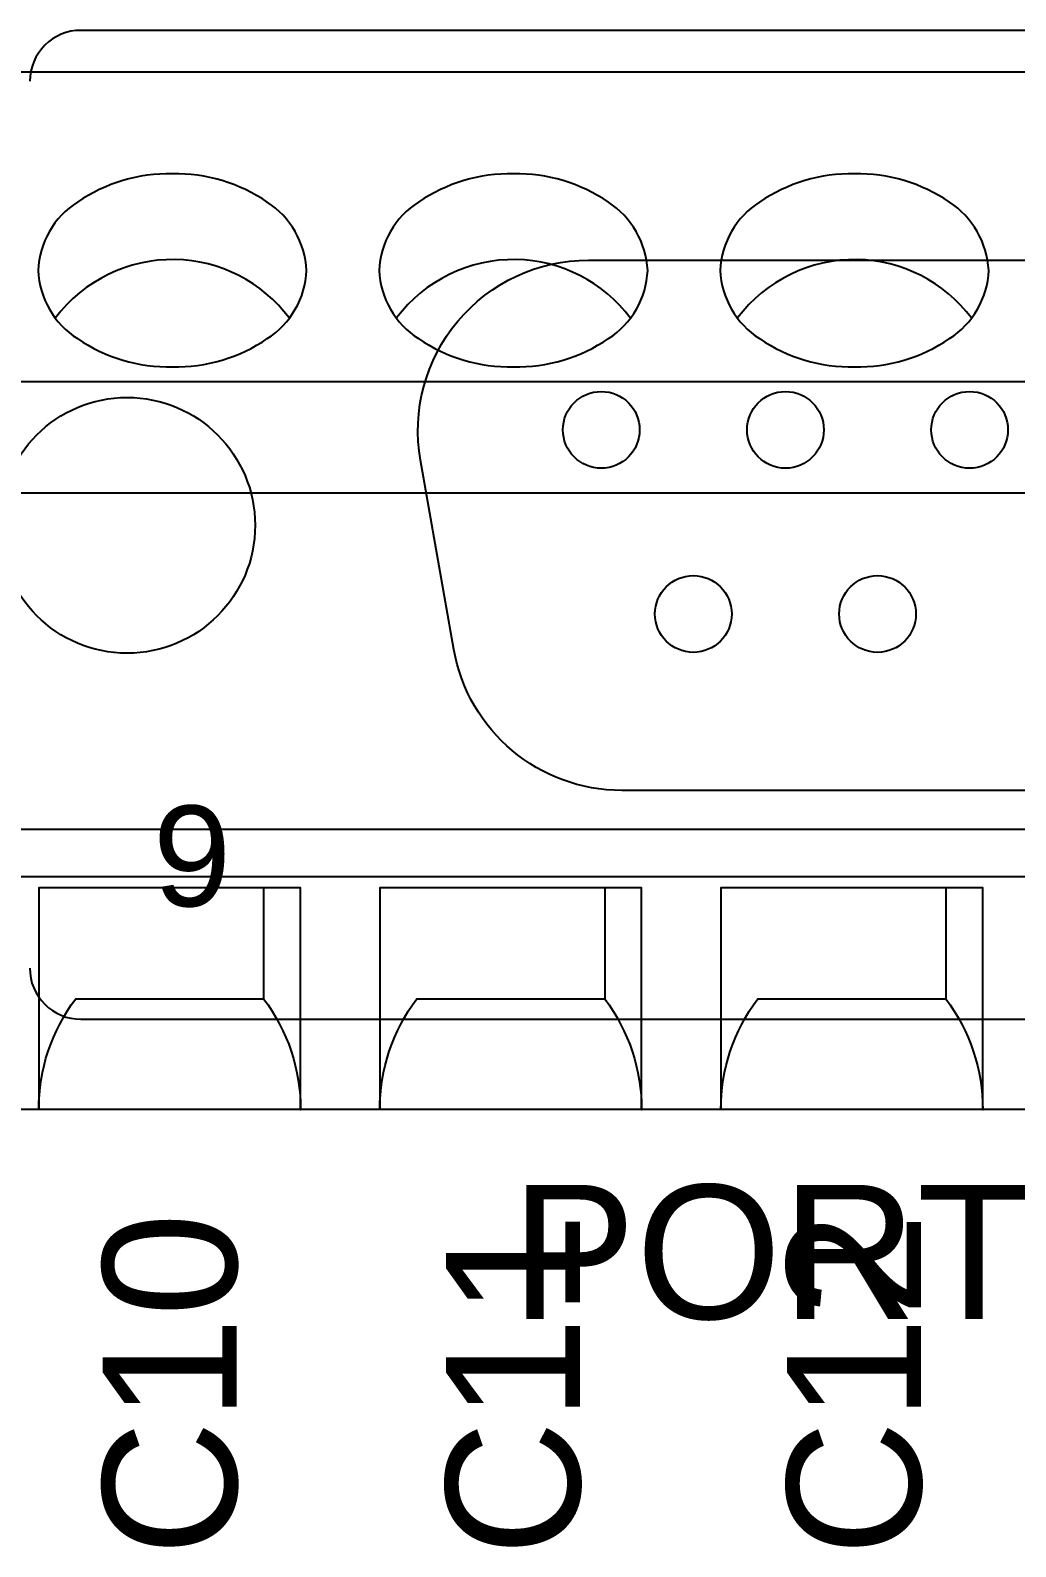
# Model space of a CAD drawing. Extents: x 0.5 to 35.5, y 0.5 to 23.5.
# Drawn here: x 32.144 to 32.721, y 9.707 to 10.596 of the extents above; entities that cross this region are included whole.
import ezdxf

# ---------------------------------------------------------------- set-up
doc = ezdxf.new("R2010")
doc.units = 0
doc.header["$MEASUREMENT"] = 0
for name, color, linetype in [('2_01__0-__EMPTY', 7, 'CONTINUOUS'), ('2_02__A0__SERIAL_COMMUNICA', 7, 'CONTINUOUS'), ('2_03__B-___3__DI___4__DO__', 7, 'CONTINUOUS'), ('2_04__1-___4__DI___4__DO__', 7, 'CONTINUOUS'), ('2_05__C-___4__DI___4__DO__', 7, 'CONTINUOUS'), ('2_06__D-___4__DI___3__DO__', 7, 'CONTINUOUS'), ('2_07__2A___8__FORM_A_DO', 7, 'CONTINUOUS'), ('2_08__2B___8__FORM_B_DO', 7, 'CONTINUOUS'), ('2_09__2C___8__DO__6__FORM_', 7, 'CONTINUOUS'), ('2_10__2D___8__DO__2__FORM_', 7, 'CONTINUOUS'), ('2_11__2G___8__DO__4__FORM_', 7, 'CONTINUOUS'), ('2_12__3-___8__DI', 7, 'CONTINUOUS'), ('2_13__4-___14__DI', 7, 'CONTINUOUS'), ('2_14__5-___8__AI', 7, 'CONTINUOUS'), ('2_15__6-___4__AI____4__AO', 7, 'CONTINUOUS')]:
    doc.layers.add(name, color=color, linetype=linetype)
doc.styles.add('ARIAL', font='arial.ttf')

msp = doc.modelspace()

# ---------------------------------------------------------------- linework, layer by layer
at = {"layer": '2_01__0-__EMPTY'}
msp.add_lwpolyline([(32.14322, 10.04593, 0.414214), (32.1731, 10.01604), (33.13833, 10.01604, 0.414214), (33.16822, 10.04593), (33.16822, 10.06104), (33.40822, 10.06104), (33.40822, 10.04593, 0.414214), (33.4381, 10.01604), (33.79583, 10.01604, 0.414973), (33.82572, 10.04593), (33.82572, 10.56616, 0.414973), (33.79583, 10.59604), (33.4381, 10.59604, 0.414214), (33.40822, 10.56616), (33.40822, 10.55104), (33.16822, 10.55104), (33.16822, 10.56616, 0.414214), (33.13833, 10.59604), (32.1731, 10.59604, 0.414214), (32.14322, 10.56616)], format="xyb", dxfattribs=at)
at = {"layer": '2_02__A0__SERIAL_COMMUNICA'}
msp.add_lwpolyline([(32.47083, 10.46122), (32.91383, 10.46122, -0.466308), (33.01231, 10.34386), (32.99274, 10.23286, -0.36397), (32.89426, 10.15022), (32.4904, 10.15022, -0.36397), (32.39192, 10.23286), (32.37235, 10.34386, -0.466308), (32.47083, 10.46122, 2.375978)], format="xyb", dxfattribs=at)
for centre, radius in [((32.20033, 10.30572), 0.075), ((32.47833, 10.36172), 0.0225), ((32.58633, 10.36172), 0.0225), ((32.69432, 10.36172), 0.0225), ((32.53232, 10.25372), 0.0225), ((32.64035, 10.25372), 0.0225)]:
    msp.add_circle(centre, radius, dxfattribs=at)
at = {"layer": '2_03__B-___3__DI___4__DO__'}
msp.add_lwpolyline([(33.52524, 10.57173), (33.52524, 9.96302), (31.92524, 9.96302), (31.92524, 10.57173)], close=True, dxfattribs=at)
for points in [[(32.2825, 10.49531, 0.154167), (32.22682, 10.5119, 0.154167), (32.17114, 10.49531, 0.244062), (32.14808, 10.45526, 0.244061), (32.17114, 10.41521, 0.154167), (32.22682, 10.39862, 0.154167), (32.2825, 10.41521, 0.24406), (32.30556, 10.45526, 0.236767)], [(32.4825, 10.49531, 0.154167), (32.42682, 10.5119, 0.154167), (32.37114, 10.49531, 0.244062), (32.34808, 10.45526, 0.244061), (32.37114, 10.41521, 0.154167), (32.42682, 10.39862, 0.154167), (32.4825, 10.41521, 0.24406), (32.50556, 10.45526, 0.236767)], [(32.6825, 10.49531, 0.154167), (32.62682, 10.5119, 0.154167), (32.57114, 10.49531, 0.244062), (32.54808, 10.45526, 0.244061), (32.57114, 10.41521, 0.154167), (32.62682, 10.39862, 0.154167), (32.6825, 10.41521, 0.24406), (32.70556, 10.45526, 0.236767)]]:
    msp.add_lwpolyline(points, format="xyb", close=True, dxfattribs=at)
for points in [[(32.29563, 10.42743, 0.005828), (32.29534, 10.42735, 0.231198), (32.22839, 10.46159, 0.240907), (32.1583, 10.42735, 0.001746), (32.15816, 10.42722)], [(32.49563, 10.42743, 0.005828), (32.49534, 10.42735, 0.231198), (32.42839, 10.46159, 0.240907), (32.3583, 10.42735, 0.001746), (32.35816, 10.42722)], [(32.69563, 10.42743, 0.005828), (32.69534, 10.42735, 0.231198), (32.62839, 10.46159, 0.240907), (32.5583, 10.42735, 0.001746), (32.55816, 10.42722)], [(32.28036, 10.09309), (32.28036, 10.02796, -0.162987), (32.30201, 9.96296), (32.30201, 10.09309), (32.14847, 10.09309), (32.14847, 9.96302, -0.162853), (32.17012, 10.02796), (32.28036, 10.02796)], [(32.48036, 10.09309), (32.48036, 10.02796, -0.162987), (32.50201, 9.96296), (32.50201, 10.09309), (32.34847, 10.09309), (32.34847, 9.96302, -0.162853), (32.37012, 10.02796), (32.48036, 10.02796)], [(32.68036, 10.09309), (32.68036, 10.02796, -0.162987), (32.70201, 9.96296), (32.70201, 10.09309), (32.54847, 10.09309), (32.54847, 9.96302, -0.162853), (32.57012, 10.02796), (32.68036, 10.02796)]]:
    msp.add_lwpolyline(points, format="xyb", dxfattribs=at)
for points in [[(31.92524, 10.39013), (33.52524, 10.39013)], [(31.92524, 10.3247), (33.52524, 10.3247)], [(31.92524, 10.1276), (33.52524, 10.1276)], [(31.92524, 10.09977), (33.52524, 10.09977)]]:
    msp.add_lwpolyline(points, dxfattribs=at)
at = {"layer": '2_04__1-___4__DI___4__DO__'}
msp.add_lwpolyline([(33.52524, 10.57173), (33.52524, 9.96302), (31.92524, 9.96302), (31.92524, 10.57173)], close=True, dxfattribs=at)
for points in [[(32.2825, 10.49531, 0.154167), (32.22682, 10.5119, 0.154167), (32.17114, 10.49531, 0.244062), (32.14808, 10.45526, 0.244061), (32.17114, 10.41521, 0.154167), (32.22682, 10.39862, 0.154167), (32.2825, 10.41521, 0.24406), (32.30556, 10.45526, 0.236767)], [(32.4825, 10.49531, 0.154167), (32.42682, 10.5119, 0.154167), (32.37114, 10.49531, 0.244062), (32.34808, 10.45526, 0.244061), (32.37114, 10.41521, 0.154167), (32.42682, 10.39862, 0.154167), (32.4825, 10.41521, 0.24406), (32.50556, 10.45526, 0.236767)], [(32.6825, 10.49531, 0.154167), (32.62682, 10.5119, 0.154167), (32.57114, 10.49531, 0.244062), (32.54808, 10.45526, 0.244061), (32.57114, 10.41521, 0.154167), (32.62682, 10.39862, 0.154167), (32.6825, 10.41521, 0.24406), (32.70556, 10.45526, 0.236767)]]:
    msp.add_lwpolyline(points, format="xyb", close=True, dxfattribs=at)
for points in [[(32.29563, 10.42743, 0.005828), (32.29534, 10.42735, 0.231198), (32.22839, 10.46159, 0.240907), (32.1583, 10.42735, 0.001746), (32.15816, 10.42722)], [(32.49563, 10.42743, 0.005828), (32.49534, 10.42735, 0.231198), (32.42839, 10.46159, 0.240907), (32.3583, 10.42735, 0.001746), (32.35816, 10.42722)], [(32.69563, 10.42743, 0.005828), (32.69534, 10.42735, 0.231198), (32.62839, 10.46159, 0.240907), (32.5583, 10.42735, 0.001746), (32.55816, 10.42722)], [(32.28036, 10.09309), (32.28036, 10.02796, -0.162987), (32.30201, 9.96296), (32.30201, 10.09309), (32.14847, 10.09309), (32.14847, 9.96302, -0.162853), (32.17012, 10.02796), (32.28036, 10.02796)], [(32.48036, 10.09309), (32.48036, 10.02796, -0.162987), (32.50201, 9.96296), (32.50201, 10.09309), (32.34847, 10.09309), (32.34847, 9.96302, -0.162853), (32.37012, 10.02796), (32.48036, 10.02796)], [(32.68036, 10.09309), (32.68036, 10.02796, -0.162987), (32.70201, 9.96296), (32.70201, 10.09309), (32.54847, 10.09309), (32.54847, 9.96302, -0.162853), (32.57012, 10.02796), (32.68036, 10.02796)]]:
    msp.add_lwpolyline(points, format="xyb", dxfattribs=at)
for points in [[(31.92524, 10.39013), (33.52524, 10.39013)], [(31.92524, 10.3247), (33.52524, 10.3247)], [(31.92524, 10.1276), (33.52524, 10.1276)], [(31.92524, 10.09977), (33.52524, 10.09977)]]:
    msp.add_lwpolyline(points, dxfattribs=at)
at = {"layer": '2_05__C-___4__DI___4__DO__'}
msp.add_lwpolyline([(33.52524, 10.57173), (33.52524, 9.96302), (31.92524, 9.96302), (31.92524, 10.57173)], close=True, dxfattribs=at)
for points in [[(32.2825, 10.49531, 0.154167), (32.22682, 10.5119, 0.154167), (32.17114, 10.49531, 0.244062), (32.14808, 10.45526, 0.244061), (32.17114, 10.41521, 0.154167), (32.22682, 10.39862, 0.154167), (32.2825, 10.41521, 0.24406), (32.30556, 10.45526, 0.236767)], [(32.4825, 10.49531, 0.154167), (32.42682, 10.5119, 0.154167), (32.37114, 10.49531, 0.244062), (32.34808, 10.45526, 0.244061), (32.37114, 10.41521, 0.154167), (32.42682, 10.39862, 0.154167), (32.4825, 10.41521, 0.24406), (32.50556, 10.45526, 0.236767)], [(32.6825, 10.49531, 0.154167), (32.62682, 10.5119, 0.154167), (32.57114, 10.49531, 0.244062), (32.54808, 10.45526, 0.244061), (32.57114, 10.41521, 0.154167), (32.62682, 10.39862, 0.154167), (32.6825, 10.41521, 0.24406), (32.70556, 10.45526, 0.236767)]]:
    msp.add_lwpolyline(points, format="xyb", close=True, dxfattribs=at)
for points in [[(32.29563, 10.42743, 0.005828), (32.29534, 10.42735, 0.231198), (32.22839, 10.46159, 0.240907), (32.1583, 10.42735, 0.001746), (32.15816, 10.42722)], [(32.49563, 10.42743, 0.005828), (32.49534, 10.42735, 0.231198), (32.42839, 10.46159, 0.240907), (32.3583, 10.42735, 0.001746), (32.35816, 10.42722)], [(32.69563, 10.42743, 0.005828), (32.69534, 10.42735, 0.231198), (32.62839, 10.46159, 0.240907), (32.5583, 10.42735, 0.001746), (32.55816, 10.42722)], [(32.28036, 10.09309), (32.28036, 10.02796, -0.162987), (32.30201, 9.96296), (32.30201, 10.09309), (32.14847, 10.09309), (32.14847, 9.96302, -0.162853), (32.17012, 10.02796), (32.28036, 10.02796)], [(32.48036, 10.09309), (32.48036, 10.02796, -0.162987), (32.50201, 9.96296), (32.50201, 10.09309), (32.34847, 10.09309), (32.34847, 9.96302, -0.162853), (32.37012, 10.02796), (32.48036, 10.02796)], [(32.68036, 10.09309), (32.68036, 10.02796, -0.162987), (32.70201, 9.96296), (32.70201, 10.09309), (32.54847, 10.09309), (32.54847, 9.96302, -0.162853), (32.57012, 10.02796), (32.68036, 10.02796)]]:
    msp.add_lwpolyline(points, format="xyb", dxfattribs=at)
for points in [[(31.92524, 10.39013), (33.52524, 10.39013)], [(31.92524, 10.3247), (33.52524, 10.3247)], [(31.92524, 10.1276), (33.52524, 10.1276)], [(31.92524, 10.09977), (33.52524, 10.09977)]]:
    msp.add_lwpolyline(points, dxfattribs=at)
at = {"layer": '2_06__D-___4__DI___3__DO__'}
msp.add_lwpolyline([(33.52524, 10.57173), (33.52524, 9.96302), (31.92524, 9.96302), (31.92524, 10.57173)], close=True, dxfattribs=at)
for points in [[(32.2825, 10.49531, 0.154167), (32.22682, 10.5119, 0.154167), (32.17114, 10.49531, 0.244062), (32.14808, 10.45526, 0.244061), (32.17114, 10.41521, 0.154167), (32.22682, 10.39862, 0.154167), (32.2825, 10.41521, 0.24406), (32.30556, 10.45526, 0.236767)], [(32.4825, 10.49531, 0.154167), (32.42682, 10.5119, 0.154167), (32.37114, 10.49531, 0.244062), (32.34808, 10.45526, 0.244061), (32.37114, 10.41521, 0.154167), (32.42682, 10.39862, 0.154167), (32.4825, 10.41521, 0.24406), (32.50556, 10.45526, 0.236767)], [(32.6825, 10.49531, 0.154167), (32.62682, 10.5119, 0.154167), (32.57114, 10.49531, 0.244062), (32.54808, 10.45526, 0.244061), (32.57114, 10.41521, 0.154167), (32.62682, 10.39862, 0.154167), (32.6825, 10.41521, 0.24406), (32.70556, 10.45526, 0.236767)]]:
    msp.add_lwpolyline(points, format="xyb", close=True, dxfattribs=at)
for points in [[(32.29563, 10.42743, 0.005828), (32.29534, 10.42735, 0.231198), (32.22839, 10.46159, 0.240907), (32.1583, 10.42735, 0.001746), (32.15816, 10.42722)], [(32.49563, 10.42743, 0.005828), (32.49534, 10.42735, 0.231198), (32.42839, 10.46159, 0.240907), (32.3583, 10.42735, 0.001746), (32.35816, 10.42722)], [(32.69563, 10.42743, 0.005828), (32.69534, 10.42735, 0.231198), (32.62839, 10.46159, 0.240907), (32.5583, 10.42735, 0.001746), (32.55816, 10.42722)], [(32.28036, 10.09309), (32.28036, 10.02796, -0.162987), (32.30201, 9.96296), (32.30201, 10.09309), (32.14847, 10.09309), (32.14847, 9.96302, -0.162853), (32.17012, 10.02796), (32.28036, 10.02796)], [(32.48036, 10.09309), (32.48036, 10.02796, -0.162987), (32.50201, 9.96296), (32.50201, 10.09309), (32.34847, 10.09309), (32.34847, 9.96302, -0.162853), (32.37012, 10.02796), (32.48036, 10.02796)], [(32.68036, 10.09309), (32.68036, 10.02796, -0.162987), (32.70201, 9.96296), (32.70201, 10.09309), (32.54847, 10.09309), (32.54847, 9.96302, -0.162853), (32.57012, 10.02796), (32.68036, 10.02796)]]:
    msp.add_lwpolyline(points, format="xyb", dxfattribs=at)
for points in [[(31.92524, 10.39013), (33.52524, 10.39013)], [(31.92524, 10.3247), (33.52524, 10.3247)], [(31.92524, 10.1276), (33.52524, 10.1276)], [(31.92524, 10.09977), (33.52524, 10.09977)]]:
    msp.add_lwpolyline(points, dxfattribs=at)
at = {"layer": '2_07__2A___8__FORM_A_DO'}
msp.add_lwpolyline([(33.52524, 10.57173), (33.52524, 9.96302), (31.92524, 9.96302), (31.92524, 10.57173)], close=True, dxfattribs=at)
for points in [[(32.2825, 10.49531, 0.154167), (32.22682, 10.5119, 0.154167), (32.17114, 10.49531, 0.244062), (32.14808, 10.45526, 0.244061), (32.17114, 10.41521, 0.154167), (32.22682, 10.39862, 0.154167), (32.2825, 10.41521, 0.24406), (32.30556, 10.45526, 0.236767)], [(32.4825, 10.49531, 0.154167), (32.42682, 10.5119, 0.154167), (32.37114, 10.49531, 0.244062), (32.34808, 10.45526, 0.244061), (32.37114, 10.41521, 0.154167), (32.42682, 10.39862, 0.154167), (32.4825, 10.41521, 0.24406), (32.50556, 10.45526, 0.236767)], [(32.6825, 10.49531, 0.154167), (32.62682, 10.5119, 0.154167), (32.57114, 10.49531, 0.244062), (32.54808, 10.45526, 0.244061), (32.57114, 10.41521, 0.154167), (32.62682, 10.39862, 0.154167), (32.6825, 10.41521, 0.24406), (32.70556, 10.45526, 0.236767)]]:
    msp.add_lwpolyline(points, format="xyb", close=True, dxfattribs=at)
for points in [[(32.29563, 10.42743, 0.005828), (32.29534, 10.42735, 0.231198), (32.22839, 10.46159, 0.240907), (32.1583, 10.42735, 0.001746), (32.15816, 10.42722)], [(32.49563, 10.42743, 0.005828), (32.49534, 10.42735, 0.231198), (32.42839, 10.46159, 0.240907), (32.3583, 10.42735, 0.001746), (32.35816, 10.42722)], [(32.69563, 10.42743, 0.005828), (32.69534, 10.42735, 0.231198), (32.62839, 10.46159, 0.240907), (32.5583, 10.42735, 0.001746), (32.55816, 10.42722)], [(32.28036, 10.09309), (32.28036, 10.02796, -0.162987), (32.30201, 9.96296), (32.30201, 10.09309), (32.14847, 10.09309), (32.14847, 9.96302, -0.162853), (32.17012, 10.02796), (32.28036, 10.02796)], [(32.48036, 10.09309), (32.48036, 10.02796, -0.162987), (32.50201, 9.96296), (32.50201, 10.09309), (32.34847, 10.09309), (32.34847, 9.96302, -0.162853), (32.37012, 10.02796), (32.48036, 10.02796)], [(32.68036, 10.09309), (32.68036, 10.02796, -0.162987), (32.70201, 9.96296), (32.70201, 10.09309), (32.54847, 10.09309), (32.54847, 9.96302, -0.162853), (32.57012, 10.02796), (32.68036, 10.02796)]]:
    msp.add_lwpolyline(points, format="xyb", dxfattribs=at)
for points in [[(31.92524, 10.39013), (33.52524, 10.39013)], [(31.92524, 10.3247), (33.52524, 10.3247)], [(31.92524, 10.1276), (33.52524, 10.1276)], [(31.92524, 10.09977), (33.52524, 10.09977)]]:
    msp.add_lwpolyline(points, dxfattribs=at)
at = {"layer": '2_08__2B___8__FORM_B_DO'}
msp.add_lwpolyline([(33.52524, 10.57173), (33.52524, 9.96302), (31.92524, 9.96302), (31.92524, 10.57173)], close=True, dxfattribs=at)
for points in [[(32.2825, 10.49531, 0.154167), (32.22682, 10.5119, 0.154167), (32.17114, 10.49531, 0.244062), (32.14808, 10.45526, 0.244061), (32.17114, 10.41521, 0.154167), (32.22682, 10.39862, 0.154167), (32.2825, 10.41521, 0.24406), (32.30556, 10.45526, 0.236767)], [(32.4825, 10.49531, 0.154167), (32.42682, 10.5119, 0.154167), (32.37114, 10.49531, 0.244062), (32.34808, 10.45526, 0.244061), (32.37114, 10.41521, 0.154167), (32.42682, 10.39862, 0.154167), (32.4825, 10.41521, 0.24406), (32.50556, 10.45526, 0.236767)], [(32.6825, 10.49531, 0.154167), (32.62682, 10.5119, 0.154167), (32.57114, 10.49531, 0.244062), (32.54808, 10.45526, 0.244061), (32.57114, 10.41521, 0.154167), (32.62682, 10.39862, 0.154167), (32.6825, 10.41521, 0.24406), (32.70556, 10.45526, 0.236767)]]:
    msp.add_lwpolyline(points, format="xyb", close=True, dxfattribs=at)
for points in [[(32.29563, 10.42743, 0.005828), (32.29534, 10.42735, 0.231198), (32.22839, 10.46159, 0.240907), (32.1583, 10.42735, 0.001746), (32.15816, 10.42722)], [(32.49563, 10.42743, 0.005828), (32.49534, 10.42735, 0.231198), (32.42839, 10.46159, 0.240907), (32.3583, 10.42735, 0.001746), (32.35816, 10.42722)], [(32.69563, 10.42743, 0.005828), (32.69534, 10.42735, 0.231198), (32.62839, 10.46159, 0.240907), (32.5583, 10.42735, 0.001746), (32.55816, 10.42722)], [(32.28036, 10.09309), (32.28036, 10.02796, -0.162987), (32.30201, 9.96296), (32.30201, 10.09309), (32.14847, 10.09309), (32.14847, 9.96302, -0.162853), (32.17012, 10.02796), (32.28036, 10.02796)], [(32.48036, 10.09309), (32.48036, 10.02796, -0.162987), (32.50201, 9.96296), (32.50201, 10.09309), (32.34847, 10.09309), (32.34847, 9.96302, -0.162853), (32.37012, 10.02796), (32.48036, 10.02796)], [(32.68036, 10.09309), (32.68036, 10.02796, -0.162987), (32.70201, 9.96296), (32.70201, 10.09309), (32.54847, 10.09309), (32.54847, 9.96302, -0.162853), (32.57012, 10.02796), (32.68036, 10.02796)]]:
    msp.add_lwpolyline(points, format="xyb", dxfattribs=at)
for points in [[(31.92524, 10.39013), (33.52524, 10.39013)], [(31.92524, 10.3247), (33.52524, 10.3247)], [(31.92524, 10.1276), (33.52524, 10.1276)], [(31.92524, 10.09977), (33.52524, 10.09977)]]:
    msp.add_lwpolyline(points, dxfattribs=at)
at = {"layer": '2_09__2C___8__DO__6__FORM_'}
msp.add_lwpolyline([(33.52524, 10.57173), (33.52524, 9.96302), (31.92524, 9.96302), (31.92524, 10.57173)], close=True, dxfattribs=at)
for points in [[(32.2825, 10.49531, 0.154167), (32.22682, 10.5119, 0.154167), (32.17114, 10.49531, 0.244062), (32.14808, 10.45526, 0.244061), (32.17114, 10.41521, 0.154167), (32.22682, 10.39862, 0.154167), (32.2825, 10.41521, 0.24406), (32.30556, 10.45526, 0.236767)], [(32.4825, 10.49531, 0.154167), (32.42682, 10.5119, 0.154167), (32.37114, 10.49531, 0.244062), (32.34808, 10.45526, 0.244061), (32.37114, 10.41521, 0.154167), (32.42682, 10.39862, 0.154167), (32.4825, 10.41521, 0.24406), (32.50556, 10.45526, 0.236767)], [(32.6825, 10.49531, 0.154167), (32.62682, 10.5119, 0.154167), (32.57114, 10.49531, 0.244062), (32.54808, 10.45526, 0.244061), (32.57114, 10.41521, 0.154167), (32.62682, 10.39862, 0.154167), (32.6825, 10.41521, 0.24406), (32.70556, 10.45526, 0.236767)]]:
    msp.add_lwpolyline(points, format="xyb", close=True, dxfattribs=at)
for points in [[(32.29563, 10.42743, 0.005828), (32.29534, 10.42735, 0.231198), (32.22839, 10.46159, 0.240907), (32.1583, 10.42735, 0.001746), (32.15816, 10.42722)], [(32.49563, 10.42743, 0.005828), (32.49534, 10.42735, 0.231198), (32.42839, 10.46159, 0.240907), (32.3583, 10.42735, 0.001746), (32.35816, 10.42722)], [(32.69563, 10.42743, 0.005828), (32.69534, 10.42735, 0.231198), (32.62839, 10.46159, 0.240907), (32.5583, 10.42735, 0.001746), (32.55816, 10.42722)], [(32.28036, 10.09309), (32.28036, 10.02796, -0.162987), (32.30201, 9.96296), (32.30201, 10.09309), (32.14847, 10.09309), (32.14847, 9.96302, -0.162853), (32.17012, 10.02796), (32.28036, 10.02796)], [(32.48036, 10.09309), (32.48036, 10.02796, -0.162987), (32.50201, 9.96296), (32.50201, 10.09309), (32.34847, 10.09309), (32.34847, 9.96302, -0.162853), (32.37012, 10.02796), (32.48036, 10.02796)], [(32.68036, 10.09309), (32.68036, 10.02796, -0.162987), (32.70201, 9.96296), (32.70201, 10.09309), (32.54847, 10.09309), (32.54847, 9.96302, -0.162853), (32.57012, 10.02796), (32.68036, 10.02796)]]:
    msp.add_lwpolyline(points, format="xyb", dxfattribs=at)
for points in [[(31.92524, 10.39013), (33.52524, 10.39013)], [(31.92524, 10.3247), (33.52524, 10.3247)], [(31.92524, 10.1276), (33.52524, 10.1276)], [(31.92524, 10.09977), (33.52524, 10.09977)]]:
    msp.add_lwpolyline(points, dxfattribs=at)
at = {"layer": '2_10__2D___8__DO__2__FORM_'}
msp.add_lwpolyline([(33.52524, 10.57173), (33.52524, 9.96302), (31.92524, 9.96302), (31.92524, 10.57173)], close=True, dxfattribs=at)
for points in [[(32.2825, 10.49531, 0.154167), (32.22682, 10.5119, 0.154167), (32.17114, 10.49531, 0.244062), (32.14808, 10.45526, 0.244061), (32.17114, 10.41521, 0.154167), (32.22682, 10.39862, 0.154167), (32.2825, 10.41521, 0.24406), (32.30556, 10.45526, 0.236767)], [(32.4825, 10.49531, 0.154167), (32.42682, 10.5119, 0.154167), (32.37114, 10.49531, 0.244062), (32.34808, 10.45526, 0.244061), (32.37114, 10.41521, 0.154167), (32.42682, 10.39862, 0.154167), (32.4825, 10.41521, 0.24406), (32.50556, 10.45526, 0.236767)], [(32.6825, 10.49531, 0.154167), (32.62682, 10.5119, 0.154167), (32.57114, 10.49531, 0.244062), (32.54808, 10.45526, 0.244061), (32.57114, 10.41521, 0.154167), (32.62682, 10.39862, 0.154167), (32.6825, 10.41521, 0.24406), (32.70556, 10.45526, 0.236767)]]:
    msp.add_lwpolyline(points, format="xyb", close=True, dxfattribs=at)
for points in [[(32.29563, 10.42743, 0.005828), (32.29534, 10.42735, 0.231198), (32.22839, 10.46159, 0.240907), (32.1583, 10.42735, 0.001746), (32.15816, 10.42722)], [(32.49563, 10.42743, 0.005828), (32.49534, 10.42735, 0.231198), (32.42839, 10.46159, 0.240907), (32.3583, 10.42735, 0.001746), (32.35816, 10.42722)], [(32.69563, 10.42743, 0.005828), (32.69534, 10.42735, 0.231198), (32.62839, 10.46159, 0.240907), (32.5583, 10.42735, 0.001746), (32.55816, 10.42722)], [(32.28036, 10.09309), (32.28036, 10.02796, -0.162987), (32.30201, 9.96296), (32.30201, 10.09309), (32.14847, 10.09309), (32.14847, 9.96302, -0.162853), (32.17012, 10.02796), (32.28036, 10.02796)], [(32.48036, 10.09309), (32.48036, 10.02796, -0.162987), (32.50201, 9.96296), (32.50201, 10.09309), (32.34847, 10.09309), (32.34847, 9.96302, -0.162853), (32.37012, 10.02796), (32.48036, 10.02796)], [(32.68036, 10.09309), (32.68036, 10.02796, -0.162987), (32.70201, 9.96296), (32.70201, 10.09309), (32.54847, 10.09309), (32.54847, 9.96302, -0.162853), (32.57012, 10.02796), (32.68036, 10.02796)]]:
    msp.add_lwpolyline(points, format="xyb", dxfattribs=at)
for points in [[(31.92524, 10.39013), (33.52524, 10.39013)], [(31.92524, 10.3247), (33.52524, 10.3247)], [(31.92524, 10.1276), (33.52524, 10.1276)], [(31.92524, 10.09977), (33.52524, 10.09977)]]:
    msp.add_lwpolyline(points, dxfattribs=at)
at = {"layer": '2_11__2G___8__DO__4__FORM_'}
msp.add_lwpolyline([(33.52524, 10.57173), (33.52524, 9.96302), (31.92524, 9.96302), (31.92524, 10.57173)], close=True, dxfattribs=at)
for points in [[(32.2825, 10.49531, 0.154167), (32.22682, 10.5119, 0.154167), (32.17114, 10.49531, 0.244062), (32.14808, 10.45526, 0.244061), (32.17114, 10.41521, 0.154167), (32.22682, 10.39862, 0.154167), (32.2825, 10.41521, 0.24406), (32.30556, 10.45526, 0.236767)], [(32.4825, 10.49531, 0.154167), (32.42682, 10.5119, 0.154167), (32.37114, 10.49531, 0.244062), (32.34808, 10.45526, 0.244061), (32.37114, 10.41521, 0.154167), (32.42682, 10.39862, 0.154167), (32.4825, 10.41521, 0.24406), (32.50556, 10.45526, 0.236767)], [(32.6825, 10.49531, 0.154167), (32.62682, 10.5119, 0.154167), (32.57114, 10.49531, 0.244062), (32.54808, 10.45526, 0.244061), (32.57114, 10.41521, 0.154167), (32.62682, 10.39862, 0.154167), (32.6825, 10.41521, 0.24406), (32.70556, 10.45526, 0.236767)]]:
    msp.add_lwpolyline(points, format="xyb", close=True, dxfattribs=at)
for points in [[(32.29563, 10.42743, 0.005828), (32.29534, 10.42735, 0.231198), (32.22839, 10.46159, 0.240907), (32.1583, 10.42735, 0.001746), (32.15816, 10.42722)], [(32.49563, 10.42743, 0.005828), (32.49534, 10.42735, 0.231198), (32.42839, 10.46159, 0.240907), (32.3583, 10.42735, 0.001746), (32.35816, 10.42722)], [(32.69563, 10.42743, 0.005828), (32.69534, 10.42735, 0.231198), (32.62839, 10.46159, 0.240907), (32.5583, 10.42735, 0.001746), (32.55816, 10.42722)], [(32.28036, 10.09309), (32.28036, 10.02796, -0.162987), (32.30201, 9.96296), (32.30201, 10.09309), (32.14847, 10.09309), (32.14847, 9.96302, -0.162853), (32.17012, 10.02796), (32.28036, 10.02796)], [(32.48036, 10.09309), (32.48036, 10.02796, -0.162987), (32.50201, 9.96296), (32.50201, 10.09309), (32.34847, 10.09309), (32.34847, 9.96302, -0.162853), (32.37012, 10.02796), (32.48036, 10.02796)], [(32.68036, 10.09309), (32.68036, 10.02796, -0.162987), (32.70201, 9.96296), (32.70201, 10.09309), (32.54847, 10.09309), (32.54847, 9.96302, -0.162853), (32.57012, 10.02796), (32.68036, 10.02796)]]:
    msp.add_lwpolyline(points, format="xyb", dxfattribs=at)
for points in [[(31.92524, 10.39013), (33.52524, 10.39013)], [(31.92524, 10.3247), (33.52524, 10.3247)], [(31.92524, 10.1276), (33.52524, 10.1276)], [(31.92524, 10.09977), (33.52524, 10.09977)]]:
    msp.add_lwpolyline(points, dxfattribs=at)
at = {"layer": '2_12__3-___8__DI'}
msp.add_lwpolyline([(33.52524, 10.57173), (33.52524, 9.96302), (31.92524, 9.96302), (31.92524, 10.57173)], close=True, dxfattribs=at)
for points in [[(32.2825, 10.49531, 0.154167), (32.22682, 10.5119, 0.154167), (32.17114, 10.49531, 0.244062), (32.14808, 10.45526, 0.244061), (32.17114, 10.41521, 0.154167), (32.22682, 10.39862, 0.154167), (32.2825, 10.41521, 0.24406), (32.30556, 10.45526, 0.236767)], [(32.4825, 10.49531, 0.154167), (32.42682, 10.5119, 0.154167), (32.37114, 10.49531, 0.244062), (32.34808, 10.45526, 0.244061), (32.37114, 10.41521, 0.154167), (32.42682, 10.39862, 0.154167), (32.4825, 10.41521, 0.24406), (32.50556, 10.45526, 0.236767)], [(32.6825, 10.49531, 0.154167), (32.62682, 10.5119, 0.154167), (32.57114, 10.49531, 0.244062), (32.54808, 10.45526, 0.244061), (32.57114, 10.41521, 0.154167), (32.62682, 10.39862, 0.154167), (32.6825, 10.41521, 0.24406), (32.70556, 10.45526, 0.236767)]]:
    msp.add_lwpolyline(points, format="xyb", close=True, dxfattribs=at)
for points in [[(32.29563, 10.42743, 0.005828), (32.29534, 10.42735, 0.231198), (32.22839, 10.46159, 0.240907), (32.1583, 10.42735, 0.001746), (32.15816, 10.42722)], [(32.49563, 10.42743, 0.005828), (32.49534, 10.42735, 0.231198), (32.42839, 10.46159, 0.240907), (32.3583, 10.42735, 0.001746), (32.35816, 10.42722)], [(32.69563, 10.42743, 0.005828), (32.69534, 10.42735, 0.231198), (32.62839, 10.46159, 0.240907), (32.5583, 10.42735, 0.001746), (32.55816, 10.42722)], [(32.28036, 10.09309), (32.28036, 10.02796, -0.162987), (32.30201, 9.96296), (32.30201, 10.09309), (32.14847, 10.09309), (32.14847, 9.96302, -0.162853), (32.17012, 10.02796), (32.28036, 10.02796)], [(32.48036, 10.09309), (32.48036, 10.02796, -0.162987), (32.50201, 9.96296), (32.50201, 10.09309), (32.34847, 10.09309), (32.34847, 9.96302, -0.162853), (32.37012, 10.02796), (32.48036, 10.02796)], [(32.68036, 10.09309), (32.68036, 10.02796, -0.162987), (32.70201, 9.96296), (32.70201, 10.09309), (32.54847, 10.09309), (32.54847, 9.96302, -0.162853), (32.57012, 10.02796), (32.68036, 10.02796)]]:
    msp.add_lwpolyline(points, format="xyb", dxfattribs=at)
for points in [[(31.92524, 10.39013), (33.52524, 10.39013)], [(31.92524, 10.3247), (33.52524, 10.3247)], [(31.92524, 10.1276), (33.52524, 10.1276)], [(31.92524, 10.09977), (33.52524, 10.09977)]]:
    msp.add_lwpolyline(points, dxfattribs=at)
at = {"layer": '2_13__4-___14__DI'}
msp.add_lwpolyline([(33.52524, 10.57173), (33.52524, 9.96302), (31.92524, 9.96302), (31.92524, 10.57173)], close=True, dxfattribs=at)
for points in [[(32.2825, 10.49531, 0.154167), (32.22682, 10.5119, 0.154167), (32.17114, 10.49531, 0.244062), (32.14808, 10.45526, 0.244061), (32.17114, 10.41521, 0.154167), (32.22682, 10.39862, 0.154167), (32.2825, 10.41521, 0.24406), (32.30556, 10.45526, 0.236767)], [(32.4825, 10.49531, 0.154167), (32.42682, 10.5119, 0.154167), (32.37114, 10.49531, 0.244062), (32.34808, 10.45526, 0.244061), (32.37114, 10.41521, 0.154167), (32.42682, 10.39862, 0.154167), (32.4825, 10.41521, 0.24406), (32.50556, 10.45526, 0.236767)], [(32.6825, 10.49531, 0.154167), (32.62682, 10.5119, 0.154167), (32.57114, 10.49531, 0.244062), (32.54808, 10.45526, 0.244061), (32.57114, 10.41521, 0.154167), (32.62682, 10.39862, 0.154167), (32.6825, 10.41521, 0.24406), (32.70556, 10.45526, 0.236767)]]:
    msp.add_lwpolyline(points, format="xyb", close=True, dxfattribs=at)
for points in [[(32.29563, 10.42743, 0.005828), (32.29534, 10.42735, 0.231198), (32.22839, 10.46159, 0.240907), (32.1583, 10.42735, 0.001746), (32.15816, 10.42722)], [(32.49563, 10.42743, 0.005828), (32.49534, 10.42735, 0.231198), (32.42839, 10.46159, 0.240907), (32.3583, 10.42735, 0.001746), (32.35816, 10.42722)], [(32.69563, 10.42743, 0.005828), (32.69534, 10.42735, 0.231198), (32.62839, 10.46159, 0.240907), (32.5583, 10.42735, 0.001746), (32.55816, 10.42722)], [(32.28036, 10.09309), (32.28036, 10.02796, -0.162987), (32.30201, 9.96296), (32.30201, 10.09309), (32.14847, 10.09309), (32.14847, 9.96302, -0.162853), (32.17012, 10.02796), (32.28036, 10.02796)], [(32.48036, 10.09309), (32.48036, 10.02796, -0.162987), (32.50201, 9.96296), (32.50201, 10.09309), (32.34847, 10.09309), (32.34847, 9.96302, -0.162853), (32.37012, 10.02796), (32.48036, 10.02796)], [(32.68036, 10.09309), (32.68036, 10.02796, -0.162987), (32.70201, 9.96296), (32.70201, 10.09309), (32.54847, 10.09309), (32.54847, 9.96302, -0.162853), (32.57012, 10.02796), (32.68036, 10.02796)]]:
    msp.add_lwpolyline(points, format="xyb", dxfattribs=at)
for points in [[(31.92524, 10.39013), (33.52524, 10.39013)], [(31.92524, 10.3247), (33.52524, 10.3247)], [(31.92524, 10.1276), (33.52524, 10.1276)], [(31.92524, 10.09977), (33.52524, 10.09977)]]:
    msp.add_lwpolyline(points, dxfattribs=at)
at = {"layer": '2_14__5-___8__AI'}
msp.add_lwpolyline([(33.52524, 10.57173), (33.52524, 9.96302), (31.92524, 9.96302), (31.92524, 10.57173)], close=True, dxfattribs=at)
for points in [[(32.2825, 10.49531, 0.154167), (32.22682, 10.5119, 0.154167), (32.17114, 10.49531, 0.244062), (32.14808, 10.45526, 0.244061), (32.17114, 10.41521, 0.154167), (32.22682, 10.39862, 0.154167), (32.2825, 10.41521, 0.24406), (32.30556, 10.45526, 0.236767)], [(32.4825, 10.49531, 0.154167), (32.42682, 10.5119, 0.154167), (32.37114, 10.49531, 0.244062), (32.34808, 10.45526, 0.244061), (32.37114, 10.41521, 0.154167), (32.42682, 10.39862, 0.154167), (32.4825, 10.41521, 0.24406), (32.50556, 10.45526, 0.236767)], [(32.6825, 10.49531, 0.154167), (32.62682, 10.5119, 0.154167), (32.57114, 10.49531, 0.244062), (32.54808, 10.45526, 0.244061), (32.57114, 10.41521, 0.154167), (32.62682, 10.39862, 0.154167), (32.6825, 10.41521, 0.24406), (32.70556, 10.45526, 0.236767)]]:
    msp.add_lwpolyline(points, format="xyb", close=True, dxfattribs=at)
for points in [[(32.29563, 10.42743, 0.005828), (32.29534, 10.42735, 0.231198), (32.22839, 10.46159, 0.240907), (32.1583, 10.42735, 0.001746), (32.15816, 10.42722)], [(32.49563, 10.42743, 0.005828), (32.49534, 10.42735, 0.231198), (32.42839, 10.46159, 0.240907), (32.3583, 10.42735, 0.001746), (32.35816, 10.42722)], [(32.69563, 10.42743, 0.005828), (32.69534, 10.42735, 0.231198), (32.62839, 10.46159, 0.240907), (32.5583, 10.42735, 0.001746), (32.55816, 10.42722)], [(32.28036, 10.09309), (32.28036, 10.02796, -0.162987), (32.30201, 9.96296), (32.30201, 10.09309), (32.14847, 10.09309), (32.14847, 9.96302, -0.162853), (32.17012, 10.02796), (32.28036, 10.02796)], [(32.48036, 10.09309), (32.48036, 10.02796, -0.162987), (32.50201, 9.96296), (32.50201, 10.09309), (32.34847, 10.09309), (32.34847, 9.96302, -0.162853), (32.37012, 10.02796), (32.48036, 10.02796)], [(32.68036, 10.09309), (32.68036, 10.02796, -0.162987), (32.70201, 9.96296), (32.70201, 10.09309), (32.54847, 10.09309), (32.54847, 9.96302, -0.162853), (32.57012, 10.02796), (32.68036, 10.02796)]]:
    msp.add_lwpolyline(points, format="xyb", dxfattribs=at)
for points in [[(31.92524, 10.39013), (33.52524, 10.39013)], [(31.92524, 10.3247), (33.52524, 10.3247)], [(31.92524, 10.1276), (33.52524, 10.1276)], [(31.92524, 10.09977), (33.52524, 10.09977)]]:
    msp.add_lwpolyline(points, dxfattribs=at)
at = {"layer": '2_15__6-___4__AI____4__AO'}
msp.add_lwpolyline([(33.52524, 10.57173), (33.52524, 9.96302), (31.92524, 9.96302), (31.92524, 10.57173)], close=True, dxfattribs=at)
for points in [[(32.2825, 10.49531, 0.154167), (32.22682, 10.5119, 0.154167), (32.17114, 10.49531, 0.244062), (32.14808, 10.45526, 0.244061), (32.17114, 10.41521, 0.154167), (32.22682, 10.39862, 0.154167), (32.2825, 10.41521, 0.24406), (32.30556, 10.45526, 0.236767)], [(32.4825, 10.49531, 0.154167), (32.42682, 10.5119, 0.154167), (32.37114, 10.49531, 0.244062), (32.34808, 10.45526, 0.244061), (32.37114, 10.41521, 0.154167), (32.42682, 10.39862, 0.154167), (32.4825, 10.41521, 0.24406), (32.50556, 10.45526, 0.236767)], [(32.6825, 10.49531, 0.154167), (32.62682, 10.5119, 0.154167), (32.57114, 10.49531, 0.244062), (32.54808, 10.45526, 0.244061), (32.57114, 10.41521, 0.154167), (32.62682, 10.39862, 0.154167), (32.6825, 10.41521, 0.24406), (32.70556, 10.45526, 0.236767)]]:
    msp.add_lwpolyline(points, format="xyb", close=True, dxfattribs=at)
for points in [[(32.29563, 10.42743, 0.005828), (32.29534, 10.42735, 0.231198), (32.22839, 10.46159, 0.240907), (32.1583, 10.42735, 0.001746), (32.15816, 10.42722)], [(32.49563, 10.42743, 0.005828), (32.49534, 10.42735, 0.231198), (32.42839, 10.46159, 0.240907), (32.3583, 10.42735, 0.001746), (32.35816, 10.42722)], [(32.69563, 10.42743, 0.005828), (32.69534, 10.42735, 0.231198), (32.62839, 10.46159, 0.240907), (32.5583, 10.42735, 0.001746), (32.55816, 10.42722)], [(32.28036, 10.09309), (32.28036, 10.02796, -0.162987), (32.30201, 9.96296), (32.30201, 10.09309), (32.14847, 10.09309), (32.14847, 9.96302, -0.162853), (32.17012, 10.02796), (32.28036, 10.02796)], [(32.48036, 10.09309), (32.48036, 10.02796, -0.162987), (32.50201, 9.96296), (32.50201, 10.09309), (32.34847, 10.09309), (32.34847, 9.96302, -0.162853), (32.37012, 10.02796), (32.48036, 10.02796)], [(32.68036, 10.09309), (32.68036, 10.02796, -0.162987), (32.70201, 9.96296), (32.70201, 10.09309), (32.54847, 10.09309), (32.54847, 9.96302, -0.162853), (32.57012, 10.02796), (32.68036, 10.02796)]]:
    msp.add_lwpolyline(points, format="xyb", dxfattribs=at)
for points in [[(31.92524, 10.39013), (33.52524, 10.39013)], [(31.92524, 10.3247), (33.52524, 10.3247)], [(31.92524, 10.1276), (33.52524, 10.1276)], [(31.92524, 10.09977), (33.52524, 10.09977)]]:
    msp.add_lwpolyline(points, dxfattribs=at)

# ---------------------------------------------------------------- texts
at = {"layer": '2_01__0-__EMPTY', "style": 'ARIAL'}
for s, p in [('C10', (32.2646, 9.70109)), ('C11', (32.46589, 9.70109)), ('C12', (32.66587, 9.70109))]:
    msp.add_text(s, height=0.078667, rotation=90, dxfattribs=at).set_placement(p)
at = {"layer": '2_02__A0__SERIAL_COMMUNICA', "style": 'ARIAL'}
for s, height, p in [('9', 0.059, (32.21547, 10.08229)), ('PORT 4C', 0.078667, (32.42531, 9.84023))]:
    msp.add_text(s, height=height, dxfattribs=at).set_placement(p)
at = {"layer": '2_03__B-___3__DI___4__DO__', "style": 'ARIAL'}
for s, p in [('C10', (32.2646, 9.70109)), ('C11', (32.46589, 9.70109)), ('C12', (32.66587, 9.70109))]:
    msp.add_text(s, height=0.078667, rotation=90, dxfattribs=at).set_placement(p)
at = {"layer": '2_04__1-___4__DI___4__DO__', "style": 'ARIAL'}
for s, p in [('C10', (32.2646, 9.70109)), ('C11', (32.46589, 9.70109)), ('C12', (32.66587, 9.70109))]:
    msp.add_text(s, height=0.078667, rotation=90, dxfattribs=at).set_placement(p)
at = {"layer": '2_05__C-___4__DI___4__DO__', "style": 'ARIAL'}
for s, p in [('C10', (32.2646, 9.70109)), ('C11', (32.46589, 9.70109)), ('C12', (32.66587, 9.70109))]:
    msp.add_text(s, height=0.078667, rotation=90, dxfattribs=at).set_placement(p)
at = {"layer": '2_06__D-___4__DI___3__DO__', "style": 'ARIAL'}
for s, p in [('C10', (32.2646, 9.70109)), ('C11', (32.46589, 9.70109)), ('C12', (32.66587, 9.70109))]:
    msp.add_text(s, height=0.078667, rotation=90, dxfattribs=at).set_placement(p)
at = {"layer": '2_07__2A___8__FORM_A_DO', "style": 'ARIAL'}
for s, p in [('C10', (32.2646, 9.70109)), ('C11', (32.46589, 9.70109)), ('C12', (32.66587, 9.70109))]:
    msp.add_text(s, height=0.078667, rotation=90, dxfattribs=at).set_placement(p)
at = {"layer": '2_08__2B___8__FORM_B_DO', "style": 'ARIAL'}
for s, p in [('C10', (32.2646, 9.70109)), ('C11', (32.46589, 9.70109)), ('C12', (32.66587, 9.70109))]:
    msp.add_text(s, height=0.078667, rotation=90, dxfattribs=at).set_placement(p)
at = {"layer": '2_09__2C___8__DO__6__FORM_', "style": 'ARIAL'}
for s, p in [('C10', (32.2646, 9.70109)), ('C11', (32.46589, 9.70109)), ('C12', (32.66587, 9.70109))]:
    msp.add_text(s, height=0.078667, rotation=90, dxfattribs=at).set_placement(p)
at = {"layer": '2_10__2D___8__DO__2__FORM_', "style": 'ARIAL'}
for s, p in [('C10', (32.2646, 9.70109)), ('C11', (32.46589, 9.70109)), ('C12', (32.66587, 9.70109))]:
    msp.add_text(s, height=0.078667, rotation=90, dxfattribs=at).set_placement(p)
at = {"layer": '2_11__2G___8__DO__4__FORM_', "style": 'ARIAL'}
for s, p in [('C10', (32.2646, 9.70109)), ('C11', (32.46589, 9.70109)), ('C12', (32.66587, 9.70109))]:
    msp.add_text(s, height=0.078667, rotation=90, dxfattribs=at).set_placement(p)
at = {"layer": '2_12__3-___8__DI', "style": 'ARIAL'}
for s, p in [('C10', (32.2646, 9.70109)), ('C11', (32.46589, 9.70109)), ('C12', (32.66587, 9.70109))]:
    msp.add_text(s, height=0.078667, rotation=90, dxfattribs=at).set_placement(p)
at = {"layer": '2_13__4-___14__DI', "style": 'ARIAL'}
for s, p in [('C10', (32.2646, 9.70109)), ('C11', (32.46589, 9.70109)), ('C12', (32.66587, 9.70109))]:
    msp.add_text(s, height=0.078667, rotation=90, dxfattribs=at).set_placement(p)
at = {"layer": '2_14__5-___8__AI', "style": 'ARIAL'}
for s, p in [('C10', (32.2646, 9.70109)), ('C11', (32.46589, 9.70109)), ('C12', (32.66587, 9.70109))]:
    msp.add_text(s, height=0.078667, rotation=90, dxfattribs=at).set_placement(p)
at = {"layer": '2_15__6-___4__AI____4__AO', "style": 'ARIAL'}
for s, p in [('C10', (32.2646, 9.70109)), ('C11', (32.46589, 9.70109)), ('C12', (32.66587, 9.70109))]:
    msp.add_text(s, height=0.078667, rotation=90, dxfattribs=at).set_placement(p)

doc.saveas('drawing.dxf')
